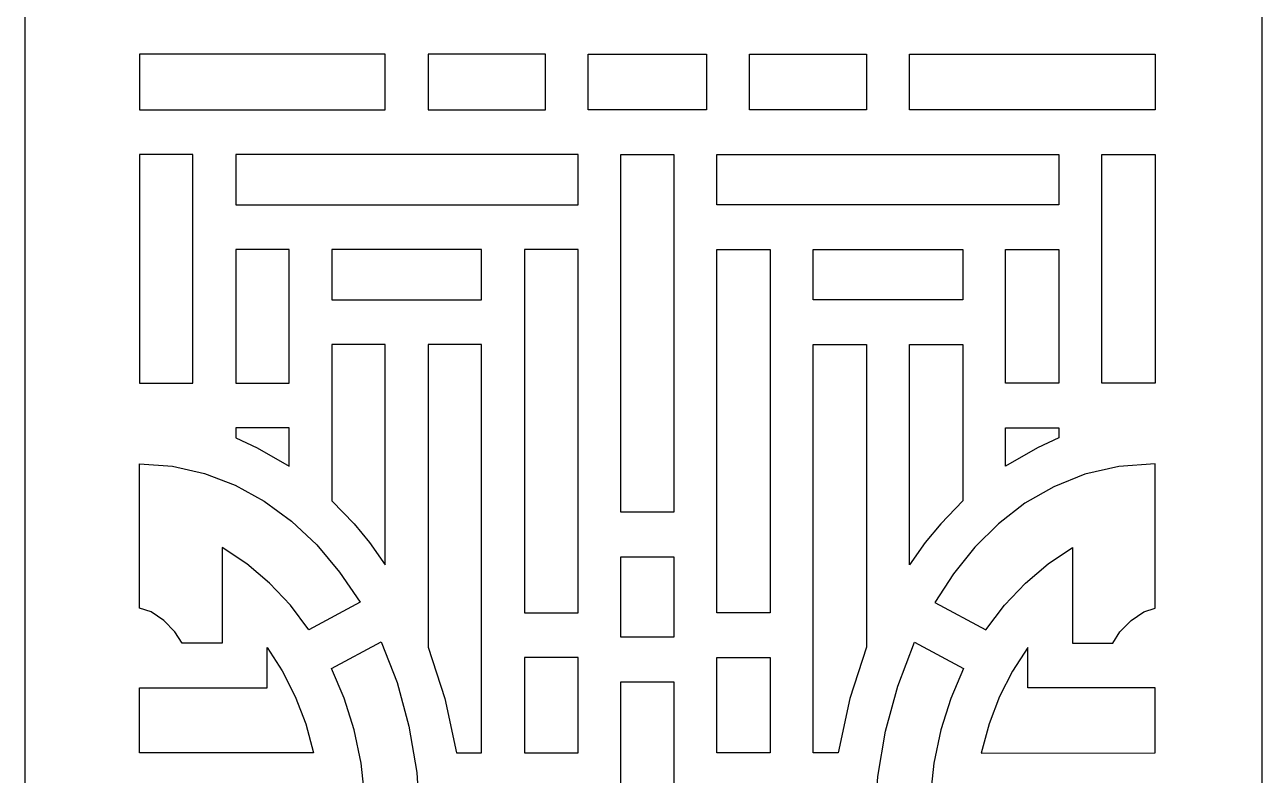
# Model space of a CAD drawing. Header units: centimetres. Extents: x -8.6 to -1.5, y -9 to 9.
# Drawn here: x -8.62 to -1.5, y 0.18 to 4.5 of the extents above; entities that cross this region are included whole.
import ezdxf

# ---------------------------------------------------------------- set-up
doc = ezdxf.new("R2010")
doc.units = ezdxf.units.CM
doc.header["$MEASUREMENT"] = 0
doc.layers.add('layer 1', color=7, linetype='Continuous')

msp = doc.modelspace()

# ---------------------------------------------------------------- linework, layer by layer
at = {"layer": 'layer 1', "color": 250}
for points, knots in [([(-1.49955, 9.00077), (-1.49955, 9.00077), (-1.49955, 7.89563), (-1.49955, 7.89563), (-1.49955, 7.89563), (-1.49955, 7.89563), (-1.49955, 7.63848), (-1.49955, 7.63848), (-1.49955, 7.63848), (-1.49955, 7.63848), (-1.49955, 7.31703), (-1.49955, 7.31703), (-1.49955, 7.31703), (-1.49955, 7.31703), (-1.49955, 7.05987), (-1.49955, 7.05987), (-1.49955, 7.05987), (-1.49955, 7.05987), (-1.49955, 4.58731), (-1.49955, 4.58731), (-1.49955, 4.58731), (-1.49955, 4.58731), (-1.49955, 4.33015), (-1.49955, 4.33015), (-1.49955, 4.33015), (-1.49955, 4.33015), (-1.49955, 4.00871), (-1.49955, 4.00871), (-1.49955, 4.00871), (-1.49955, 4.00871), (-1.49955, 3.75155), (-1.49955, 3.75155), (-1.49955, 3.75155), (-1.49955, 3.75155), (-1.49955, -3.94676), (-1.49955, -3.94676), (-1.49955, -3.94676), (-1.49955, -3.94676), (-1.49955, -4.20392), (-1.49955, -4.20392), (-1.49955, -4.20392), (-1.49955, -4.20392), (-1.49955, -4.52537), (-1.49955, -4.52537), (-1.49955, -4.52537), (-1.49955, -4.52537), (-1.49955, -4.78252), (-1.49955, -4.78252), (-1.49955, -4.78252), (-1.49955, -4.78252), (-1.49955, -7.05933), (-1.49955, -7.05933), (-1.49955, -7.05933), (-1.49955, -7.05933), (-1.49955, -7.31649), (-1.49955, -7.31649), (-1.49955, -7.31649), (-1.49955, -7.31649), (-1.49955, -7.63793), (-1.49955, -7.63793), (-1.49955, -7.63793), (-1.49955, -7.63793), (-1.49955, -7.89509), (-1.49955, -7.89509), (-1.49955, -7.89509), (-1.49955, -7.89509), (-1.49955, -9.00022), (-1.49955, -9.00022), (-1.49955, -9.00022), (-1.49955, -9.00022), (-5.05447, -9.00022), (-5.05447, -9.00022), (-5.05447, -9.00022), (-5.05447, -9.00022), (-5.06096, -9.00022), (-5.06096, -9.00022), (-5.06096, -9.00022), (-5.06096, -9.00022), (-8.61588, -9.00022), (-8.61588, -9.00022), (-8.61588, -9.00022), (-8.61588, -9.00022), (-8.61588, -7.89509), (-8.61588, -7.89509), (-8.61588, -7.89509), (-8.61588, -7.89509), (-8.61588, -7.63793), (-8.61588, -7.63793), (-8.61588, -7.63793), (-8.61588, -7.63793), (-8.61588, -7.31649), (-8.61588, -7.31649), (-8.61588, -7.31649), (-8.61588, -7.31649), (-8.61588, -7.05933), (-8.61588, -7.05933), (-8.61588, -7.05933), (-8.61588, -7.05933), (-8.61588, -4.78252), (-8.61588, -4.78252), (-8.61588, -4.78252), (-8.61588, -4.78252), (-8.61588, -4.52537), (-8.61588, -4.52537), (-8.61588, -4.52537), (-8.61588, -4.52537), (-8.61588, -4.20392), (-8.61588, -4.20392), (-8.61588, -4.20392), (-8.61588, -4.20392), (-8.61588, -3.94676), (-8.61588, -3.94676), (-8.61588, -3.94676), (-8.61588, -3.94676), (-8.61588, 3.75155), (-8.61588, 3.75155), (-8.61588, 3.75155), (-8.61588, 3.75155), (-8.61588, 4.00871), (-8.61588, 4.00871), (-8.61588, 4.00871), (-8.61588, 4.00871), (-8.61588, 4.33015), (-8.61588, 4.33015), (-8.61588, 4.33015), (-8.61588, 4.33015), (-8.61588, 4.58731), (-8.61588, 4.58731), (-8.61588, 4.58731), (-8.61588, 4.58731), (-8.61588, 7.05987), (-8.61588, 7.05987), (-8.61588, 7.05987), (-8.61588, 7.05987), (-8.61588, 7.31703), (-8.61588, 7.31703), (-8.61588, 7.31703), (-8.61588, 7.31703), (-8.61588, 7.63848), (-8.61588, 7.63848), (-8.61588, 7.63848), (-8.61588, 7.63848), (-8.61588, 7.89563), (-8.61588, 7.89563), (-8.61588, 7.89563), (-8.61588, 7.89563), (-8.61588, 9.00077), (-8.61588, 9.00077), (-8.61588, 9.00077), (-8.61588, 9.00077), (-5.06096, 9.00077), (-5.06096, 9.00077), (-5.06096, 9.00077), (-5.06096, 9.00077), (-5.05447, 9.00077), (-5.05447, 9.00077), (-5.05447, 9.00077), (-5.05447, 9.00077), (-1.49955, 9.00077), (-1.49955, 9.00077)], [0, 0, 0, 0, 0.0243902, 0.0243902, 0.0243902, 0.0243902, 0.0487805, 0.0487805, 0.0487805, 0.0487805, 0.0731707, 0.0731707, 0.0731707, 0.0731707, 0.097561, 0.097561, 0.097561, 0.097561, 0.1219512, 0.1219512, 0.1219512, 0.1219512, 0.1463415, 0.1463415, 0.1463415, 0.1463415, 0.1707317, 0.1707317, 0.1707317, 0.1707317, 0.195122, 0.195122, 0.195122, 0.195122, 0.2195122, 0.2195122, 0.2195122, 0.2195122, 0.2439024, 0.2439024, 0.2439024, 0.2439024, 0.2682927, 0.2682927, 0.2682927, 0.2682927, 0.2926829, 0.2926829, 0.2926829, 0.2926829, 0.3170732, 0.3170732, 0.3170732, 0.3170732, 0.3414634, 0.3414634, 0.3414634, 0.3414634, 0.3658537, 0.3658537, 0.3658537, 0.3658537, 0.3902439, 0.3902439, 0.3902439, 0.3902439, 0.4146341, 0.4146341, 0.4146341, 0.4146341, 0.4390244, 0.4390244, 0.4390244, 0.4390244, 0.4634146, 0.4634146, 0.4634146, 0.4634146, 0.4878049, 0.4878049, 0.4878049, 0.4878049, 0.5121951, 0.5121951, 0.5121951, 0.5121951, 0.5365854, 0.5365854, 0.5365854, 0.5365854, 0.5609756, 0.5609756, 0.5609756, 0.5609756, 0.5853659, 0.5853659, 0.5853659, 0.5853659, 0.6097561, 0.6097561, 0.6097561, 0.6097561, 0.6341463, 0.6341463, 0.6341463, 0.6341463, 0.6585366, 0.6585366, 0.6585366, 0.6585366, 0.6829268, 0.6829268, 0.6829268, 0.6829268, 0.7073171, 0.7073171, 0.7073171, 0.7073171, 0.7317073, 0.7317073, 0.7317073, 0.7317073, 0.7560976, 0.7560976, 0.7560976, 0.7560976, 0.7804878, 0.7804878, 0.7804878, 0.7804878, 0.804878, 0.804878, 0.804878, 0.804878, 0.8292683, 0.8292683, 0.8292683, 0.8292683, 0.8536585, 0.8536585, 0.8536585, 0.8536585, 0.8780488, 0.8780488, 0.8780488, 0.8780488, 0.902439, 0.902439, 0.902439, 0.902439, 0.9268293, 0.9268293, 0.9268293, 0.9268293, 0.9512195, 0.9512195, 0.9512195, 0.9512195, 1, 1, 1, 1]), ([(-7.95611, 4.00871), (-7.95611, 4.00871), (-7.95611, 4.33015), (-7.95611, 4.33015), (-7.95611, 4.33015), (-7.95611, 4.33015), (-6.54271, 4.33015), (-6.54271, 4.33015), (-6.54271, 4.33015), (-6.54271, 4.33015), (-6.54271, 4.00871), (-6.54271, 4.00871), (-6.54271, 4.00871), (-6.54271, 4.00871), (-7.95611, 4.00871), (-7.95611, 4.00871)], [0, 0, 0, 0, 0.2, 0.2, 0.2, 0.2, 0.4, 0.4, 0.4, 0.4, 0.6, 0.6, 0.6, 0.6, 1, 1, 1, 1]), ([(-6.29648, 4.00871), (-6.29648, 4.00871), (-6.29648, 4.33015), (-6.29648, 4.33015), (-6.29648, 4.33015), (-6.29648, 4.33015), (-5.62209, 4.33015), (-5.62209, 4.33015), (-5.62209, 4.33015), (-5.62209, 4.33015), (-5.62209, 4.00871), (-5.62209, 4.00871), (-5.62209, 4.00871), (-5.62209, 4.00871), (-6.29648, 4.00871), (-6.29648, 4.00871)], [0, 0, 0, 0, 0.2, 0.2, 0.2, 0.2, 0.4, 0.4, 0.4, 0.4, 0.6, 0.6, 0.6, 0.6, 1, 1, 1, 1]), ([(-4.69504, 4.00871), (-4.69504, 4.00871), (-4.69504, 4.33015), (-4.69504, 4.33015), (-4.69504, 4.33015), (-4.69504, 4.33015), (-5.37586, 4.33015), (-5.37586, 4.33015), (-5.37586, 4.33015), (-5.37586, 4.33015), (-5.37586, 4.00871), (-5.37586, 4.00871), (-5.37586, 4.00871), (-5.37586, 4.00871), (-4.69504, 4.00871), (-4.69504, 4.00871)], [0, 0, 0, 0, 0.2, 0.2, 0.2, 0.2, 0.4, 0.4, 0.4, 0.4, 0.6, 0.6, 0.6, 0.6, 1, 1, 1, 1]), ([(-3.77442, 4.00871), (-3.77442, 4.00871), (-3.77442, 4.33015), (-3.77442, 4.33015), (-3.77442, 4.33015), (-3.77442, 4.33015), (-4.44881, 4.33015), (-4.44881, 4.33015), (-4.44881, 4.33015), (-4.44881, 4.33015), (-4.44881, 4.00871), (-4.44881, 4.00871), (-4.44881, 4.00871), (-4.44881, 4.00871), (-3.77442, 4.00871), (-3.77442, 4.00871)], [0, 0, 0, 0, 0.2, 0.2, 0.2, 0.2, 0.4, 0.4, 0.4, 0.4, 0.6, 0.6, 0.6, 0.6, 1, 1, 1, 1]), ([(-2.11479, 4.00871), (-2.11479, 4.00871), (-2.11479, 4.33015), (-2.11479, 4.33015), (-2.11479, 4.33015), (-2.11479, 4.33015), (-3.52819, 4.33015), (-3.52819, 4.33015), (-3.52819, 4.33015), (-3.52819, 4.33015), (-3.52819, 4.00871), (-3.52819, 4.00871), (-3.52819, 4.00871), (-3.52819, 4.00871), (-2.11479, 4.00871), (-2.11479, 4.00871)], [0, 0, 0, 0, 0.2, 0.2, 0.2, 0.2, 0.4, 0.4, 0.4, 0.4, 0.6, 0.6, 0.6, 0.6, 1, 1, 1, 1]), ([(-7.95611, 2.43619), (-7.95611, 2.43619), (-7.95611, 3.75155), (-7.95611, 3.75155), (-7.95611, 3.75155), (-7.95611, 3.75155), (-7.64848, 3.75155), (-7.64848, 3.75155), (-7.64848, 3.75155), (-7.64848, 3.75155), (-7.64848, 2.43619), (-7.64848, 2.43619), (-7.64848, 2.43619), (-7.64848, 2.43619), (-7.95611, 2.43619), (-7.95611, 2.43619)], [0, 0, 0, 0, 0.2, 0.2, 0.2, 0.2, 0.4, 0.4, 0.4, 0.4, 0.6, 0.6, 0.6, 0.6, 1, 1, 1, 1]), ([(-7.40226, 3.46257), (-7.40226, 3.46257), (-7.40226, 3.75155), (-7.40226, 3.75155), (-7.40226, 3.75155), (-7.40226, 3.75155), (-5.43436, 3.75155), (-5.43436, 3.75155), (-5.43436, 3.75155), (-5.43436, 3.75155), (-5.43436, 3.46257), (-5.43436, 3.46257), (-5.43436, 3.46257), (-5.43436, 3.46257), (-7.40226, 3.46257), (-7.40226, 3.46257)], [0, 0, 0, 0, 0.2, 0.2, 0.2, 0.2, 0.4, 0.4, 0.4, 0.4, 0.6, 0.6, 0.6, 0.6, 1, 1, 1, 1]), ([(-4.88276, 1.69397), (-4.88276, 1.69397), (-4.88276, 3.20541), (-4.88276, 3.20541), (-4.88276, 3.20541), (-4.88276, 3.20541), (-4.88341, 3.20541), (-4.88341, 3.20541), (-4.88341, 3.20541), (-4.88341, 3.20541), (-4.88341, 3.46257), (-4.88341, 3.46257), (-4.88341, 3.46257), (-4.88341, 3.46257), (-4.88276, 3.46257), (-4.88276, 3.46257), (-4.88276, 3.46257), (-4.88276, 3.46257), (-4.88276, 3.75155), (-4.88276, 3.75155), (-4.88276, 3.75155), (-4.88276, 3.75155), (-5.18814, 3.75155), (-5.18814, 3.75155), (-5.18814, 3.75155), (-5.18814, 3.75155), (-5.18814, 3.46257), (-5.18814, 3.46257), (-5.18814, 3.46257), (-5.18814, 3.46257), (-5.18749, 3.46257), (-5.18749, 3.46257), (-5.18749, 3.46257), (-5.18749, 3.46257), (-5.18749, 3.20541), (-5.18749, 3.20541), (-5.18749, 3.20541), (-5.18749, 3.20541), (-5.18814, 3.20541), (-5.18814, 3.20541), (-5.18814, 3.20541), (-5.18814, 3.20541), (-5.18814, 1.69397), (-5.18814, 1.69397), (-5.18814, 1.69397), (-5.18814, 1.69397), (-4.88276, 1.69397), (-4.88276, 1.69397)], [0, 0, 0, 0, 0.0769231, 0.0769231, 0.0769231, 0.0769231, 0.1538462, 0.1538462, 0.1538462, 0.1538462, 0.2307692, 0.2307692, 0.2307692, 0.2307692, 0.3076923, 0.3076923, 0.3076923, 0.3076923, 0.3846154, 0.3846154, 0.3846154, 0.3846154, 0.4615385, 0.4615385, 0.4615385, 0.4615385, 0.5384615, 0.5384615, 0.5384615, 0.5384615, 0.6153846, 0.6153846, 0.6153846, 0.6153846, 0.6923077, 0.6923077, 0.6923077, 0.6923077, 0.7692308, 0.7692308, 0.7692308, 0.7692308, 0.8461538, 0.8461538, 0.8461538, 0.8461538, 1, 1, 1, 1]), ([(-2.66864, 3.46257), (-2.66864, 3.46257), (-2.66864, 3.75155), (-2.66864, 3.75155), (-2.66864, 3.75155), (-2.66864, 3.75155), (-4.63653, 3.75155), (-4.63653, 3.75155), (-4.63653, 3.75155), (-4.63653, 3.75155), (-4.63653, 3.46257), (-4.63653, 3.46257), (-4.63653, 3.46257), (-4.63653, 3.46257), (-2.66864, 3.46257), (-2.66864, 3.46257)], [0, 0, 0, 0, 0.2, 0.2, 0.2, 0.2, 0.4, 0.4, 0.4, 0.4, 0.6, 0.6, 0.6, 0.6, 1, 1, 1, 1]), ([(-2.11479, 2.43619), (-2.11479, 2.43619), (-2.11479, 3.75155), (-2.11479, 3.75155), (-2.11479, 3.75155), (-2.11479, 3.75155), (-2.42242, 3.75155), (-2.42242, 3.75155), (-2.42242, 3.75155), (-2.42242, 3.75155), (-2.42242, 2.43619), (-2.42242, 2.43619), (-2.42242, 2.43619), (-2.42242, 2.43619), (-2.11479, 2.43619), (-2.11479, 2.43619)], [0, 0, 0, 0, 0.2, 0.2, 0.2, 0.2, 0.4, 0.4, 0.4, 0.4, 0.6, 0.6, 0.6, 0.6, 1, 1, 1, 1]), ([(-7.40226, 2.43619), (-7.40226, 2.43619), (-7.40226, 3.20541), (-7.40226, 3.20541), (-7.40226, 3.20541), (-7.40226, 3.20541), (-7.09495, 3.20541), (-7.09495, 3.20541), (-7.09495, 3.20541), (-7.09495, 3.20541), (-7.09495, 2.43619), (-7.09495, 2.43619), (-7.09495, 2.43619), (-7.09495, 2.43619), (-7.40226, 2.43619), (-7.40226, 2.43619)], [0, 0, 0, 0, 0.2, 0.2, 0.2, 0.2, 0.4, 0.4, 0.4, 0.4, 0.6, 0.6, 0.6, 0.6, 1, 1, 1, 1]), ([(-6.84905, 2.91675), (-6.84905, 2.91675), (-6.84905, 3.20541), (-6.84905, 3.20541), (-6.84905, 3.20541), (-6.84905, 3.20541), (-5.98854, 3.20541), (-5.98854, 3.20541), (-5.98854, 3.20541), (-5.98854, 3.20541), (-5.98854, 2.91675), (-5.98854, 2.91675), (-5.98854, 2.91675), (-5.98854, 2.91675), (-6.84905, 2.91675), (-6.84905, 2.91675)], [0, 0, 0, 0, 0.2, 0.2, 0.2, 0.2, 0.4, 0.4, 0.4, 0.4, 0.6, 0.6, 0.6, 0.6, 1, 1, 1, 1]), ([(-5.74231, 1.11537), (-5.74231, 1.11537), (-5.74231, 2.6596), (-5.74231, 2.6596), (-5.74231, 2.6596), (-5.74231, 2.6596), (-5.74231, 2.91675), (-5.74231, 2.91675), (-5.74231, 2.91675), (-5.74231, 2.91675), (-5.74231, 3.20541), (-5.74231, 3.20541), (-5.74231, 3.20541), (-5.74231, 3.20541), (-5.43436, 3.20541), (-5.43436, 3.20541), (-5.43436, 3.20541), (-5.43436, 3.20541), (-5.43436, 1.11537), (-5.43436, 1.11537), (-5.43436, 1.11537), (-5.43436, 1.11537), (-5.74231, 1.11537), (-5.74231, 1.11537)], [0, 0, 0, 0, 0.1428571, 0.1428571, 0.1428571, 0.1428571, 0.2857143, 0.2857143, 0.2857143, 0.2857143, 0.4285714, 0.4285714, 0.4285714, 0.4285714, 0.5714286, 0.5714286, 0.5714286, 0.5714286, 0.7142857, 0.7142857, 0.7142857, 0.7142857, 1, 1, 1, 1]), ([(-4.32859, 1.11537), (-4.32859, 1.11537), (-4.32859, 2.6596), (-4.32859, 2.6596), (-4.32859, 2.6596), (-4.32859, 2.6596), (-4.32859, 2.91675), (-4.32859, 2.91675), (-4.32859, 2.91675), (-4.32859, 2.91675), (-4.32859, 3.20541), (-4.32859, 3.20541), (-4.32859, 3.20541), (-4.32859, 3.20541), (-4.63653, 3.20541), (-4.63653, 3.20541), (-4.63653, 3.20541), (-4.63653, 3.20541), (-4.63653, 1.11537), (-4.63653, 1.11537), (-4.63653, 1.11537), (-4.63653, 1.11537), (-4.32859, 1.11537), (-4.32859, 1.11537)], [0, 0, 0, 0, 0.1428571, 0.1428571, 0.1428571, 0.1428571, 0.2857143, 0.2857143, 0.2857143, 0.2857143, 0.4285714, 0.4285714, 0.4285714, 0.4285714, 0.5714286, 0.5714286, 0.5714286, 0.5714286, 0.7142857, 0.7142857, 0.7142857, 0.7142857, 1, 1, 1, 1]), ([(-3.22185, 2.91675), (-3.22185, 2.91675), (-3.22185, 3.20541), (-3.22185, 3.20541), (-3.22185, 3.20541), (-3.22185, 3.20541), (-4.08236, 3.20541), (-4.08236, 3.20541), (-4.08236, 3.20541), (-4.08236, 3.20541), (-4.08236, 2.91675), (-4.08236, 2.91675), (-4.08236, 2.91675), (-4.08236, 2.91675), (-3.22185, 2.91675), (-3.22185, 2.91675)], [0, 0, 0, 0, 0.2, 0.2, 0.2, 0.2, 0.4, 0.4, 0.4, 0.4, 0.6, 0.6, 0.6, 0.6, 1, 1, 1, 1]), ([(-2.66864, 2.43619), (-2.66864, 2.43619), (-2.66864, 3.20541), (-2.66864, 3.20541), (-2.66864, 3.20541), (-2.66864, 3.20541), (-2.97594, 3.20541), (-2.97594, 3.20541), (-2.97594, 3.20541), (-2.97594, 3.20541), (-2.97594, 2.43619), (-2.97594, 2.43619), (-2.97594, 2.43619), (-2.97594, 2.43619), (-2.66864, 2.43619), (-2.66864, 2.43619)], [0, 0, 0, 0, 0.2, 0.2, 0.2, 0.2, 0.4, 0.4, 0.4, 0.4, 0.6, 0.6, 0.6, 0.6, 1, 1, 1, 1]), ([(-6.84905, 1.75987), (-6.84905, 1.75987), (-6.84905, 2.6596), (-6.84905, 2.6596), (-6.84905, 2.6596), (-6.84905, 2.6596), (-6.54271, 2.6596), (-6.54271, 2.6596), (-6.54271, 2.6596), (-6.54271, 2.6596), (-6.54271, 1.39181), (-6.54271, 1.39181), (-6.54271, 1.39181), (-6.54271, 1.39181), (-6.63368, 1.51975), (-6.63368, 1.51975), (-6.63368, 1.51975), (-6.63368, 1.51975), (-6.7224, 1.62743), (-6.7224, 1.62743), (-6.7224, 1.62743), (-6.7224, 1.62743), (-6.84905, 1.75987), (-6.84905, 1.75987)], [0, 0, 0, 0, 0.1428571, 0.1428571, 0.1428571, 0.1428571, 0.2857143, 0.2857143, 0.2857143, 0.2857143, 0.4285714, 0.4285714, 0.4285714, 0.4285714, 0.5714286, 0.5714286, 0.5714286, 0.5714286, 0.7142857, 0.7142857, 0.7142857, 0.7142857, 1, 1, 1, 1]), ([(-6.13319, 0.30983), (-6.13319, 0.30983), (-6.1994, 0.62291), (-6.1994, 0.62291), (-6.1994, 0.62291), (-6.1994, 0.62291), (-6.29648, 0.91768), (-6.29648, 0.91768), (-6.29648, 0.91768), (-6.29648, 0.91768), (-6.29648, 2.6596), (-6.29648, 2.6596), (-6.29648, 2.6596), (-6.29648, 2.6596), (-5.98854, 2.6596), (-5.98854, 2.6596), (-5.98854, 2.6596), (-5.98854, 2.6596), (-5.98854, 0.30983), (-5.98854, 0.30983), (-5.98854, 0.30983), (-5.98854, 0.30983), (-6.13319, 0.30983), (-6.13319, 0.30983)], [0, 0, 0, 0, 0.1428571, 0.1428571, 0.1428571, 0.1428571, 0.2857143, 0.2857143, 0.2857143, 0.2857143, 0.4285714, 0.4285714, 0.4285714, 0.4285714, 0.5714286, 0.5714286, 0.5714286, 0.5714286, 0.7142857, 0.7142857, 0.7142857, 0.7142857, 1, 1, 1, 1]), ([(-3.93771, 0.30983), (-3.93771, 0.30983), (-3.87149, 0.62291), (-3.87149, 0.62291), (-3.87149, 0.62291), (-3.87149, 0.62291), (-3.77442, 0.91768), (-3.77442, 0.91768), (-3.77442, 0.91768), (-3.77442, 0.91768), (-3.77442, 2.6596), (-3.77442, 2.6596), (-3.77442, 2.6596), (-3.77442, 2.6596), (-4.08236, 2.6596), (-4.08236, 2.6596), (-4.08236, 2.6596), (-4.08236, 2.6596), (-4.08236, 0.30983), (-4.08236, 0.30983), (-4.08236, 0.30983), (-4.08236, 0.30983), (-3.93771, 0.30983), (-3.93771, 0.30983)], [0, 0, 0, 0, 0.1428571, 0.1428571, 0.1428571, 0.1428571, 0.2857143, 0.2857143, 0.2857143, 0.2857143, 0.4285714, 0.4285714, 0.4285714, 0.4285714, 0.5714286, 0.5714286, 0.5714286, 0.5714286, 0.7142857, 0.7142857, 0.7142857, 0.7142857, 1, 1, 1, 1]), ([(-3.22185, 1.75987), (-3.22185, 1.75987), (-3.22185, 2.6596), (-3.22185, 2.6596), (-3.22185, 2.6596), (-3.22185, 2.6596), (-3.52819, 2.6596), (-3.52819, 2.6596), (-3.52819, 2.6596), (-3.52819, 2.6596), (-3.52819, 1.39181), (-3.52819, 1.39181), (-3.52819, 1.39181), (-3.52819, 1.39181), (-3.43722, 1.51975), (-3.43722, 1.51975), (-3.43722, 1.51975), (-3.43722, 1.51975), (-3.3485, 1.62743), (-3.3485, 1.62743), (-3.3485, 1.62743), (-3.3485, 1.62743), (-3.22185, 1.75987), (-3.22185, 1.75987)], [0, 0, 0, 0, 0.1428571, 0.1428571, 0.1428571, 0.1428571, 0.2857143, 0.2857143, 0.2857143, 0.2857143, 0.4285714, 0.4285714, 0.4285714, 0.4285714, 0.5714286, 0.5714286, 0.5714286, 0.5714286, 0.7142857, 0.7142857, 0.7142857, 0.7142857, 1, 1, 1, 1]), ([(-7.40226, 2.12214), (-7.40226, 2.12214), (-7.40226, 2.17904), (-7.40226, 2.17904), (-7.40226, 2.17904), (-7.40226, 2.17904), (-7.09495, 2.17904), (-7.09495, 2.17904), (-7.09495, 2.17904), (-7.09495, 2.17904), (-7.09495, 1.95852), (-7.09495, 1.95852), (-7.09495, 1.95852), (-7.09495, 1.95852), (-7.27946, 2.06428), (-7.27946, 2.06428), (-7.27946, 2.06428), (-7.27946, 2.06428), (-7.40226, 2.12214), (-7.40226, 2.12214)], [0, 0, 0, 0, 0.1666667, 0.1666667, 0.1666667, 0.1666667, 0.3333333, 0.3333333, 0.3333333, 0.3333333, 0.5, 0.5, 0.5, 0.5, 0.6666667, 0.6666667, 0.6666667, 0.6666667, 1, 1, 1, 1]), ([(-2.66864, 2.12214), (-2.66864, 2.12214), (-2.66864, 2.17904), (-2.66864, 2.17904), (-2.66864, 2.17904), (-2.66864, 2.17904), (-2.97594, 2.17904), (-2.97594, 2.17904), (-2.97594, 2.17904), (-2.97594, 2.17904), (-2.97594, 1.95852), (-2.97594, 1.95852), (-2.97594, 1.95852), (-2.97594, 1.95852), (-2.79144, 2.06428), (-2.79144, 2.06428), (-2.79144, 2.06428), (-2.79144, 2.06428), (-2.66864, 2.12214), (-2.66864, 2.12214)], [0, 0, 0, 0, 0.1666667, 0.1666667, 0.1666667, 0.1666667, 0.3333333, 0.3333333, 0.3333333, 0.3333333, 0.5, 0.5, 0.5, 0.5, 0.6666667, 0.6666667, 0.6666667, 0.6666667, 1, 1, 1, 1]), ([(-7.95611, 1.14205), (-7.95611, 1.14205), (-7.88892, 1.12148), (-7.88892, 1.12148), (-7.88892, 1.12148), (-7.88892, 1.12148), (-7.81628, 1.07133), (-7.81628, 1.07133), (-7.81628, 1.07133), (-7.81628, 1.07133), (-7.75231, 1.00608), (-7.75231, 1.00608), (-7.75231, 1.00608), (-7.75231, 1.00608), (-7.7102, 0.94082), (-7.7102, 0.94082), (-7.7102, 0.94082), (-7.7102, 0.94082), (-7.47972, 0.94082), (-7.47972, 0.94082), (-7.47972, 0.94082), (-7.47972, 0.94082), (-7.47972, 1.26066), (-7.47972, 1.26066), (-7.47972, 1.26066), (-7.47972, 1.26066), (-7.47972, 1.49082), (-7.47972, 1.49082), (-7.47972, 1.49082), (-7.47972, 1.49082), (-7.33893, 1.39664), (-7.33893, 1.39664), (-7.33893, 1.39664), (-7.33893, 1.39664), (-7.2081, 1.28574), (-7.2081, 1.28574), (-7.2081, 1.28574), (-7.2081, 1.28574), (-7.08852, 1.15876), (-7.08852, 1.15876), (-7.08852, 1.15876), (-7.08852, 1.15876), (-6.98148, 1.01797), (-6.98148, 1.01797), (-6.98148, 1.01797), (-6.98148, 1.01797), (-6.68672, 1.1758), (-6.68672, 1.1758), (-6.68672, 1.1758), (-6.68672, 1.1758), (-6.80501, 1.35003), (-6.80501, 1.35003), (-6.80501, 1.35003), (-6.80501, 1.35003), (-6.93712, 1.50657), (-6.93712, 1.50657), (-6.93712, 1.50657), (-6.93712, 1.50657), (-7.08242, 1.64254), (-7.08242, 1.64254), (-7.08242, 1.64254), (-7.08242, 1.64254), (-7.23896, 1.75762), (-7.23896, 1.75762), (-7.23896, 1.75762), (-7.23896, 1.75762), (-7.40579, 1.84955), (-7.40579, 1.84955), (-7.40579, 1.84955), (-7.40579, 1.84955), (-7.58194, 1.91706), (-7.58194, 1.91706), (-7.58194, 1.91706), (-7.58194, 1.91706), (-7.76581, 1.95852), (-7.76581, 1.95852), (-7.76581, 1.95852), (-7.76581, 1.95852), (-7.95611, 1.97299), (-7.95611, 1.97299), (-7.95611, 1.97299), (-7.95611, 1.97299), (-7.95611, 1.14205), (-7.95611, 1.14205)], [0, 0, 0, 0, 0.0454545, 0.0454545, 0.0454545, 0.0454545, 0.0909091, 0.0909091, 0.0909091, 0.0909091, 0.1363636, 0.1363636, 0.1363636, 0.1363636, 0.1818182, 0.1818182, 0.1818182, 0.1818182, 0.2272727, 0.2272727, 0.2272727, 0.2272727, 0.2727273, 0.2727273, 0.2727273, 0.2727273, 0.3181818, 0.3181818, 0.3181818, 0.3181818, 0.3636364, 0.3636364, 0.3636364, 0.3636364, 0.4090909, 0.4090909, 0.4090909, 0.4090909, 0.4545455, 0.4545455, 0.4545455, 0.4545455, 0.5, 0.5, 0.5, 0.5, 0.5454545, 0.5454545, 0.5454545, 0.5454545, 0.5909091, 0.5909091, 0.5909091, 0.5909091, 0.6363636, 0.6363636, 0.6363636, 0.6363636, 0.6818182, 0.6818182, 0.6818182, 0.6818182, 0.7272727, 0.7272727, 0.7272727, 0.7272727, 0.7727273, 0.7727273, 0.7727273, 0.7727273, 0.8181818, 0.8181818, 0.8181818, 0.8181818, 0.8636364, 0.8636364, 0.8636364, 0.8636364, 0.9090909, 0.9090909, 0.9090909, 0.9090909, 1, 1, 1, 1]), ([(-2.59021, 0.94018), (-2.59021, 0.94018), (-2.59021, 1.4905), (-2.59021, 1.4905), (-2.59021, 1.4905), (-2.59021, 1.4905), (-2.731, 1.39664), (-2.731, 1.39664), (-2.731, 1.39664), (-2.731, 1.39664), (-2.86183, 1.28574), (-2.86183, 1.28574), (-2.86183, 1.28574), (-2.86183, 1.28574), (-2.98141, 1.15876), (-2.98141, 1.15876), (-2.98141, 1.15876), (-2.98141, 1.15876), (-3.08877, 1.01733), (-3.08877, 1.01733), (-3.08877, 1.01733), (-3.08877, 1.01733), (-3.38257, 1.17452), (-3.38257, 1.17452), (-3.38257, 1.17452), (-3.38257, 1.17452), (-3.27489, 1.34038), (-3.27489, 1.34038), (-3.27489, 1.34038), (-3.27489, 1.34038), (-3.15274, 1.49243), (-3.15274, 1.49243), (-3.15274, 1.49243), (-3.15274, 1.49243), (-3.01613, 1.62808), (-3.01613, 1.62808), (-3.01613, 1.62808), (-3.01613, 1.62808), (-2.86472, 1.7454), (-2.86472, 1.7454), (-2.86472, 1.7454), (-2.86472, 1.7454), (-2.69886, 1.84087), (-2.69886, 1.84087), (-2.69886, 1.84087), (-2.69886, 1.84087), (-2.51885, 1.91256), (-2.51885, 1.91256), (-2.51885, 1.91256), (-2.51885, 1.91256), (-2.32405, 1.95724), (-2.32405, 1.95724), (-2.32405, 1.95724), (-2.32405, 1.95724), (-2.11479, 1.97299), (-2.11479, 1.97299), (-2.11479, 1.97299), (-2.11479, 1.97299), (-2.11479, 1.14173), (-2.11479, 1.14173), (-2.11479, 1.14173), (-2.11479, 1.14173), (-2.18069, 1.12148), (-2.18069, 1.12148), (-2.18069, 1.12148), (-2.18069, 1.12148), (-2.25301, 1.07133), (-2.25301, 1.07133), (-2.25301, 1.07133), (-2.25301, 1.07133), (-2.31762, 1.00608), (-2.31762, 1.00608), (-2.31762, 1.00608), (-2.31762, 1.00608), (-2.35973, 0.94082), (-2.35973, 0.94082), (-2.35973, 0.94082), (-2.35973, 0.94082), (-2.59021, 0.94018), (-2.59021, 0.94018)], [0, 0, 0, 0, 0.047619, 0.047619, 0.047619, 0.047619, 0.0952381, 0.0952381, 0.0952381, 0.0952381, 0.1428571, 0.1428571, 0.1428571, 0.1428571, 0.1904762, 0.1904762, 0.1904762, 0.1904762, 0.2380952, 0.2380952, 0.2380952, 0.2380952, 0.2857143, 0.2857143, 0.2857143, 0.2857143, 0.3333333, 0.3333333, 0.3333333, 0.3333333, 0.3809524, 0.3809524, 0.3809524, 0.3809524, 0.4285714, 0.4285714, 0.4285714, 0.4285714, 0.4761905, 0.4761905, 0.4761905, 0.4761905, 0.5238095, 0.5238095, 0.5238095, 0.5238095, 0.5714286, 0.5714286, 0.5714286, 0.5714286, 0.6190476, 0.6190476, 0.6190476, 0.6190476, 0.6666667, 0.6666667, 0.6666667, 0.6666667, 0.7142857, 0.7142857, 0.7142857, 0.7142857, 0.7619048, 0.7619048, 0.7619048, 0.7619048, 0.8095238, 0.8095238, 0.8095238, 0.8095238, 0.8571429, 0.8571429, 0.8571429, 0.8571429, 0.9047619, 0.9047619, 0.9047619, 0.9047619, 1, 1, 1, 1]), ([(-4.88276, 0.97554), (-4.88276, 0.97554), (-4.88276, 1.43682), (-4.88276, 1.43682), (-4.88276, 1.43682), (-4.88276, 1.43682), (-5.18814, 1.43682), (-5.18814, 1.43682), (-5.18814, 1.43682), (-5.18814, 1.43682), (-5.18814, 0.97554), (-5.18814, 0.97554), (-5.18814, 0.97554), (-5.18814, 0.97554), (-4.88276, 0.97554), (-4.88276, 0.97554)], [0, 0, 0, 0, 0.2, 0.2, 0.2, 0.2, 0.4, 0.4, 0.4, 0.4, 0.6, 0.6, 0.6, 0.6, 1, 1, 1, 1]), ([(-6.56682, 0.94822), (-6.56682, 0.94822), (-6.85258, 0.79521), (-6.85258, 0.79521), (-6.85258, 0.79521), (-6.85258, 0.79521), (-6.77929, 0.62356), (-6.77929, 0.62356), (-6.77929, 0.62356), (-6.77929, 0.62356), (-6.72208, 0.44194), (-6.72208, 0.44194), (-6.72208, 0.44194), (-6.72208, 0.44194), (-6.6819, 0.25068), (-6.6819, 0.25068), (-6.6819, 0.25068), (-6.6819, 0.25068), (-6.66036, 0.05267), (-6.66036, 0.05267), (-6.66036, 0.05267), (-6.66036, 0.05267), (-7.16953, 0.05267), (-7.16953, 0.05267), (-7.16953, 0.05267), (-7.16953, 0.05267), (-7.16953, -0.24788), (-7.16953, -0.24788), (-7.16953, -0.24788), (-7.16953, -0.24788), (-6.66036, -0.24788), (-6.66036, -0.24788), (-6.66036, -0.24788), (-6.66036, -0.24788), (-6.6819, -0.44622), (-6.6819, -0.44622), (-6.6819, -0.44622), (-6.6819, -0.44622), (-6.72208, -0.63715), (-6.72208, -0.63715), (-6.72208, -0.63715), (-6.72208, -0.63715), (-6.77929, -0.81877), (-6.77929, -0.81877), (-6.77929, -0.81877), (-6.77929, -0.81877), (-6.85258, -0.99042), (-6.85258, -0.99042), (-6.85258, -0.99042), (-6.85258, -0.99042), (-6.5755, -1.13861), (-6.5755, -1.13861), (-6.5755, -1.13861), (-6.5755, -1.13861), (-6.48035, -0.8972), (-6.48035, -0.8972), (-6.48035, -0.8972), (-6.48035, -0.8972), (-6.40867, -0.63876), (-6.40867, -0.63876), (-6.40867, -0.63876), (-6.40867, -0.63876), (-6.3627, -0.3665), (-6.3627, -0.3665), (-6.3627, -0.3665), (-6.3627, -0.3665), (-6.34374, -0.08137), (-6.34374, -0.08137), (-6.34374, -0.08137), (-6.34374, -0.08137), (-6.36174, 0.197), (-6.36174, 0.197), (-6.36174, 0.197), (-6.36174, 0.197), (-6.40642, 0.46251), (-6.40642, 0.46251), (-6.40642, 0.46251), (-6.40642, 0.46251), (-6.47521, 0.71356), (-6.47521, 0.71356), (-6.47521, 0.71356), (-6.47521, 0.71356), (-6.56682, 0.94822), (-6.56682, 0.94822)], [0, 0, 0, 0, 0.0454545, 0.0454545, 0.0454545, 0.0454545, 0.0909091, 0.0909091, 0.0909091, 0.0909091, 0.1363636, 0.1363636, 0.1363636, 0.1363636, 0.1818182, 0.1818182, 0.1818182, 0.1818182, 0.2272727, 0.2272727, 0.2272727, 0.2272727, 0.2727273, 0.2727273, 0.2727273, 0.2727273, 0.3181818, 0.3181818, 0.3181818, 0.3181818, 0.3636364, 0.3636364, 0.3636364, 0.3636364, 0.4090909, 0.4090909, 0.4090909, 0.4090909, 0.4545455, 0.4545455, 0.4545455, 0.4545455, 0.5, 0.5, 0.5, 0.5, 0.5454545, 0.5454545, 0.5454545, 0.5454545, 0.5909091, 0.5909091, 0.5909091, 0.5909091, 0.6363636, 0.6363636, 0.6363636, 0.6363636, 0.6818182, 0.6818182, 0.6818182, 0.6818182, 0.7272727, 0.7272727, 0.7272727, 0.7272727, 0.7727273, 0.7727273, 0.7727273, 0.7727273, 0.8181818, 0.8181818, 0.8181818, 0.8181818, 0.8636364, 0.8636364, 0.8636364, 0.8636364, 0.9090909, 0.9090909, 0.9090909, 0.9090909, 1, 1, 1, 1]), ([(-3.49508, -1.13861), (-3.49508, -1.13861), (-3.21767, -0.99042), (-3.21767, -0.99042), (-3.21767, -0.99042), (-3.21767, -0.99042), (-3.29096, -0.81877), (-3.29096, -0.81877), (-3.29096, -0.81877), (-3.29096, -0.81877), (-3.34786, -0.63715), (-3.34786, -0.63715), (-3.34786, -0.63715), (-3.34786, -0.63715), (-3.38804, -0.44622), (-3.38804, -0.44622), (-3.38804, -0.44622), (-3.38804, -0.44622), (-3.40958, -0.24788), (-3.40958, -0.24788), (-3.40958, -0.24788), (-3.40958, -0.24788), (-3.1521, -0.24788), (-3.1521, -0.24788), (-3.1521, -0.24788), (-3.1521, -0.24788), (-3.15178, -0.24917), (-3.15178, -0.24917), (-3.15178, -0.24917), (-3.15178, -0.24917), (-2.90041, -0.24788), (-2.90041, -0.24788), (-2.90041, -0.24788), (-2.90041, -0.24788), (-2.90041, 0.05235), (-2.90041, 0.05235), (-2.90041, 0.05235), (-2.90041, 0.05235), (-3.15178, 0.05363), (-3.15178, 0.05363), (-3.15178, 0.05363), (-3.15178, 0.05363), (-3.1521, 0.05235), (-3.1521, 0.05235), (-3.1521, 0.05235), (-3.1521, 0.05235), (-3.40958, 0.05235), (-3.40958, 0.05235), (-3.40958, 0.05235), (-3.40958, 0.05235), (-3.38804, 0.25068), (-3.38804, 0.25068), (-3.38804, 0.25068), (-3.38804, 0.25068), (-3.34786, 0.44162), (-3.34786, 0.44162), (-3.34786, 0.44162), (-3.34786, 0.44162), (-3.29096, 0.62324), (-3.29096, 0.62324), (-3.29096, 0.62324), (-3.29096, 0.62324), (-3.21767, 0.79489), (-3.21767, 0.79489), (-3.21767, 0.79489), (-3.21767, 0.79489), (-3.49958, 0.94565), (-3.49958, 0.94565), (-3.49958, 0.94565), (-3.49958, 0.94565), (-3.59601, 0.69331), (-3.59601, 0.69331), (-3.59601, 0.69331), (-3.59601, 0.69331), (-3.66641, 0.4339), (-3.66641, 0.4339), (-3.66641, 0.4339), (-3.66641, 0.4339), (-3.71013, 0.17353), (-3.71013, 0.17353), (-3.71013, 0.17353), (-3.71013, 0.17353), (-3.72716, -0.08137), (-3.72716, -0.08137), (-3.72716, -0.08137), (-3.72716, -0.08137), (-3.72299, -0.19806), (-3.72299, -0.19806), (-3.72299, -0.19806), (-3.72299, -0.19806), (-3.69952, -0.43722), (-3.69952, -0.43722), (-3.69952, -0.43722), (-3.69952, -0.43722), (-3.65484, -0.67991), (-3.65484, -0.67991), (-3.65484, -0.67991), (-3.65484, -0.67991), (-3.58734, -0.91649), (-3.58734, -0.91649), (-3.58734, -0.91649), (-3.58734, -0.91649), (-3.49508, -1.13861), (-3.49508, -1.13861)], [0, 0, 0, 0, 0.037037, 0.037037, 0.037037, 0.037037, 0.0740741, 0.0740741, 0.0740741, 0.0740741, 0.1111111, 0.1111111, 0.1111111, 0.1111111, 0.1481481, 0.1481481, 0.1481481, 0.1481481, 0.1851852, 0.1851852, 0.1851852, 0.1851852, 0.2222222, 0.2222222, 0.2222222, 0.2222222, 0.2592593, 0.2592593, 0.2592593, 0.2592593, 0.2962963, 0.2962963, 0.2962963, 0.2962963, 0.3333333, 0.3333333, 0.3333333, 0.3333333, 0.3703704, 0.3703704, 0.3703704, 0.3703704, 0.4074074, 0.4074074, 0.4074074, 0.4074074, 0.4444444, 0.4444444, 0.4444444, 0.4444444, 0.4814815, 0.4814815, 0.4814815, 0.4814815, 0.5185185, 0.5185185, 0.5185185, 0.5185185, 0.5555556, 0.5555556, 0.5555556, 0.5555556, 0.5925926, 0.5925926, 0.5925926, 0.5925926, 0.6296296, 0.6296296, 0.6296296, 0.6296296, 0.6666667, 0.6666667, 0.6666667, 0.6666667, 0.7037037, 0.7037037, 0.7037037, 0.7037037, 0.7407407, 0.7407407, 0.7407407, 0.7407407, 0.7777778, 0.7777778, 0.7777778, 0.7777778, 0.8148148, 0.8148148, 0.8148148, 0.8148148, 0.8518519, 0.8518519, 0.8518519, 0.8518519, 0.8888889, 0.8888889, 0.8888889, 0.8888889, 0.9259259, 0.9259259, 0.9259259, 0.9259259, 1, 1, 1, 1]), ([(-7.95611, 0.30983), (-7.95611, 0.30983), (-6.95448, 0.30918), (-6.95448, 0.30918), (-6.95448, 0.30918), (-6.95448, 0.30918), (-6.99981, 0.47569), (-6.99981, 0.47569), (-6.99981, 0.47569), (-6.99981, 0.47569), (-7.06024, 0.63384), (-7.06024, 0.63384), (-7.06024, 0.63384), (-7.06024, 0.63384), (-7.13481, 0.78074), (-7.13481, 0.78074), (-7.13481, 0.78074), (-7.13481, 0.78074), (-7.22257, 0.91543), (-7.22257, 0.91543), (-7.22257, 0.91543), (-7.22257, 0.91543), (-7.22257, 0.68367), (-7.22257, 0.68367), (-7.22257, 0.68367), (-7.22257, 0.68367), (-7.90853, 0.68399), (-7.90853, 0.68399), (-7.90853, 0.68399), (-7.90853, 0.68399), (-7.90853, 0.68431), (-7.90853, 0.68431), (-7.90853, 0.68431), (-7.90853, 0.68431), (-7.95611, 0.68431), (-7.95611, 0.68431), (-7.95611, 0.68431), (-7.95611, 0.68431), (-7.95611, 0.30983), (-7.95611, 0.30983)], [0, 0, 0, 0, 0.0909091, 0.0909091, 0.0909091, 0.0909091, 0.1818182, 0.1818182, 0.1818182, 0.1818182, 0.2727273, 0.2727273, 0.2727273, 0.2727273, 0.3636364, 0.3636364, 0.3636364, 0.3636364, 0.4545455, 0.4545455, 0.4545455, 0.4545455, 0.5454545, 0.5454545, 0.5454545, 0.5454545, 0.6363636, 0.6363636, 0.6363636, 0.6363636, 0.7272727, 0.7272727, 0.7272727, 0.7272727, 0.8181818, 0.8181818, 0.8181818, 0.8181818, 1, 1, 1, 1]), ([(-5.74231, 0.30983), (-5.74231, 0.30983), (-5.74231, 0.85821), (-5.74231, 0.85821), (-5.74231, 0.85821), (-5.74231, 0.85821), (-5.43436, 0.85821), (-5.43436, 0.85821), (-5.43436, 0.85821), (-5.43436, 0.85821), (-5.43436, 0.30983), (-5.43436, 0.30983), (-5.43436, 0.30983), (-5.43436, 0.30983), (-5.74231, 0.30983), (-5.74231, 0.30983)], [0, 0, 0, 0, 0.2, 0.2, 0.2, 0.2, 0.4, 0.4, 0.4, 0.4, 0.6, 0.6, 0.6, 0.6, 1, 1, 1, 1]), ([(-4.32859, 0.30983), (-4.32859, 0.30983), (-4.32859, 0.85821), (-4.32859, 0.85821), (-4.32859, 0.85821), (-4.32859, 0.85821), (-4.63653, 0.85821), (-4.63653, 0.85821), (-4.63653, 0.85821), (-4.63653, 0.85821), (-4.63653, 0.30983), (-4.63653, 0.30983), (-4.63653, 0.30983), (-4.63653, 0.30983), (-4.32859, 0.30983), (-4.32859, 0.30983)], [0, 0, 0, 0, 0.2, 0.2, 0.2, 0.2, 0.4, 0.4, 0.4, 0.4, 0.6, 0.6, 0.6, 0.6, 1, 1, 1, 1]), ([(-2.11479, 0.68399), (-2.11479, 0.68399), (-2.11479, 0.3095), (-2.11479, 0.3095), (-2.11479, 0.3095), (-2.11479, 0.3095), (-3.11545, 0.30854), (-3.11545, 0.30854), (-3.11545, 0.30854), (-3.11545, 0.30854), (-3.07045, 0.47569), (-3.07045, 0.47569), (-3.07045, 0.47569), (-3.07045, 0.47569), (-3.0097, 0.6332), (-3.0097, 0.6332), (-3.0097, 0.6332), (-3.0097, 0.6332), (-2.93512, 0.78042), (-2.93512, 0.78042), (-2.93512, 0.78042), (-2.93512, 0.78042), (-2.84737, 0.91511), (-2.84737, 0.91511), (-2.84737, 0.91511), (-2.84737, 0.91511), (-2.84737, 0.68302), (-2.84737, 0.68302), (-2.84737, 0.68302), (-2.84737, 0.68302), (-2.11479, 0.68399), (-2.11479, 0.68399)], [0, 0, 0, 0, 0.1111111, 0.1111111, 0.1111111, 0.1111111, 0.2222222, 0.2222222, 0.2222222, 0.2222222, 0.3333333, 0.3333333, 0.3333333, 0.3333333, 0.4444444, 0.4444444, 0.4444444, 0.4444444, 0.5555556, 0.5555556, 0.5555556, 0.5555556, 0.6666667, 0.6666667, 0.6666667, 0.6666667, 0.7777778, 0.7777778, 0.7777778, 0.7777778, 1, 1, 1, 1]), ([(-4.88276, -0.91392), (-4.88276, -0.91392), (-4.88276, -0.50536), (-4.88276, -0.50536), (-4.88276, -0.50536), (-4.88276, -0.50536), (-4.88341, -0.50536), (-4.88341, -0.50536), (-4.88341, -0.50536), (-4.88341, -0.50536), (-4.88341, -0.24821), (-4.88341, -0.24821), (-4.88341, -0.24821), (-4.88341, -0.24821), (-4.88276, -0.24821), (-4.88276, -0.24821), (-4.88276, -0.24821), (-4.88276, -0.24821), (-4.88276, -0.24788), (-4.88276, -0.24788), (-4.88276, -0.24788), (-4.88276, -0.24788), (-4.63653, -0.24788), (-4.63653, -0.24788), (-4.63653, -0.24788), (-4.63653, -0.24788), (-4.63653, -0.24821), (-4.63653, -0.24821), (-4.63653, -0.24821), (-4.63653, -0.24821), (-4.32859, -0.24821), (-4.32859, -0.24821), (-4.32859, -0.24821), (-4.32859, -0.24821), (-4.32859, 0.05267), (-4.32859, 0.05267), (-4.32859, 0.05267), (-4.32859, 0.05267), (-4.63653, 0.05267), (-4.63653, 0.05267), (-4.63653, 0.05267), (-4.63653, 0.05267), (-4.63653, 0.05235), (-4.63653, 0.05235), (-4.63653, 0.05235), (-4.63653, 0.05235), (-4.88276, 0.05235), (-4.88276, 0.05235), (-4.88276, 0.05235), (-4.88276, 0.05235), (-4.88276, 0.05267), (-4.88276, 0.05267), (-4.88276, 0.05267), (-4.88276, 0.05267), (-4.88341, 0.05267), (-4.88341, 0.05267), (-4.88341, 0.05267), (-4.88341, 0.05267), (-4.88341, 0.30983), (-4.88341, 0.30983), (-4.88341, 0.30983), (-4.88341, 0.30983), (-4.88276, 0.30983), (-4.88276, 0.30983), (-4.88276, 0.30983), (-4.88276, 0.30983), (-4.88276, 0.71838), (-4.88276, 0.71838), (-4.88276, 0.71838), (-4.88276, 0.71838), (-5.18814, 0.71838), (-5.18814, 0.71838), (-5.18814, 0.71838), (-5.18814, 0.71838), (-5.18814, 0.30983), (-5.18814, 0.30983), (-5.18814, 0.30983), (-5.18814, 0.30983), (-5.18749, 0.30983), (-5.18749, 0.30983), (-5.18749, 0.30983), (-5.18749, 0.30983), (-5.18749, 0.05267), (-5.18749, 0.05267), (-5.18749, 0.05267), (-5.18749, 0.05267), (-5.18814, 0.05267), (-5.18814, 0.05267), (-5.18814, 0.05267), (-5.18814, 0.05267), (-5.18814, 0.05235), (-5.18814, 0.05235), (-5.18814, 0.05235), (-5.18814, 0.05235), (-5.43436, 0.05235), (-5.43436, 0.05235), (-5.43436, 0.05235), (-5.43436, 0.05235), (-5.43436, 0.05267), (-5.43436, 0.05267), (-5.43436, 0.05267), (-5.43436, 0.05267), (-5.74231, 0.05267), (-5.74231, 0.05267), (-5.74231, 0.05267), (-5.74231, 0.05267), (-5.74231, -0.24821), (-5.74231, -0.24821), (-5.74231, -0.24821), (-5.74231, -0.24821), (-5.43436, -0.24821), (-5.43436, -0.24821), (-5.43436, -0.24821), (-5.43436, -0.24821), (-5.43436, -0.24788), (-5.43436, -0.24788), (-5.43436, -0.24788), (-5.43436, -0.24788), (-5.18814, -0.24788), (-5.18814, -0.24788), (-5.18814, -0.24788), (-5.18814, -0.24788), (-5.18814, -0.24821), (-5.18814, -0.24821), (-5.18814, -0.24821), (-5.18814, -0.24821), (-5.18749, -0.24821), (-5.18749, -0.24821), (-5.18749, -0.24821), (-5.18749, -0.24821), (-5.18749, -0.50536), (-5.18749, -0.50536), (-5.18749, -0.50536), (-5.18749, -0.50536), (-5.18814, -0.50536), (-5.18814, -0.50536), (-5.18814, -0.50536), (-5.18814, -0.50536), (-5.18814, -0.91392), (-5.18814, -0.91392), (-5.18814, -0.91392), (-5.18814, -0.91392), (-4.88276, -0.91392), (-4.88276, -0.91392)], [0, 0, 0, 0, 0.027027, 0.027027, 0.027027, 0.027027, 0.0540541, 0.0540541, 0.0540541, 0.0540541, 0.0810811, 0.0810811, 0.0810811, 0.0810811, 0.1081081, 0.1081081, 0.1081081, 0.1081081, 0.1351351, 0.1351351, 0.1351351, 0.1351351, 0.1621622, 0.1621622, 0.1621622, 0.1621622, 0.1891892, 0.1891892, 0.1891892, 0.1891892, 0.2162162, 0.2162162, 0.2162162, 0.2162162, 0.2432432, 0.2432432, 0.2432432, 0.2432432, 0.2702703, 0.2702703, 0.2702703, 0.2702703, 0.2972973, 0.2972973, 0.2972973, 0.2972973, 0.3243243, 0.3243243, 0.3243243, 0.3243243, 0.3513514, 0.3513514, 0.3513514, 0.3513514, 0.3783784, 0.3783784, 0.3783784, 0.3783784, 0.4054054, 0.4054054, 0.4054054, 0.4054054, 0.4324324, 0.4324324, 0.4324324, 0.4324324, 0.4594595, 0.4594595, 0.4594595, 0.4594595, 0.4864865, 0.4864865, 0.4864865, 0.4864865, 0.5135135, 0.5135135, 0.5135135, 0.5135135, 0.5405405, 0.5405405, 0.5405405, 0.5405405, 0.5675676, 0.5675676, 0.5675676, 0.5675676, 0.5945946, 0.5945946, 0.5945946, 0.5945946, 0.6216216, 0.6216216, 0.6216216, 0.6216216, 0.6486486, 0.6486486, 0.6486486, 0.6486486, 0.6756757, 0.6756757, 0.6756757, 0.6756757, 0.7027027, 0.7027027, 0.7027027, 0.7027027, 0.7297297, 0.7297297, 0.7297297, 0.7297297, 0.7567568, 0.7567568, 0.7567568, 0.7567568, 0.7837838, 0.7837838, 0.7837838, 0.7837838, 0.8108108, 0.8108108, 0.8108108, 0.8108108, 0.8378378, 0.8378378, 0.8378378, 0.8378378, 0.8648649, 0.8648649, 0.8648649, 0.8648649, 0.8918919, 0.8918919, 0.8918919, 0.8918919, 0.9189189, 0.9189189, 0.9189189, 0.9189189, 0.9459459, 0.9459459, 0.9459459, 0.9459459, 1, 1, 1, 1])]:
    msp.add_open_spline(points, degree=3, knots=knots, dxfattribs=at)

doc.saveas('drawing.dxf')
